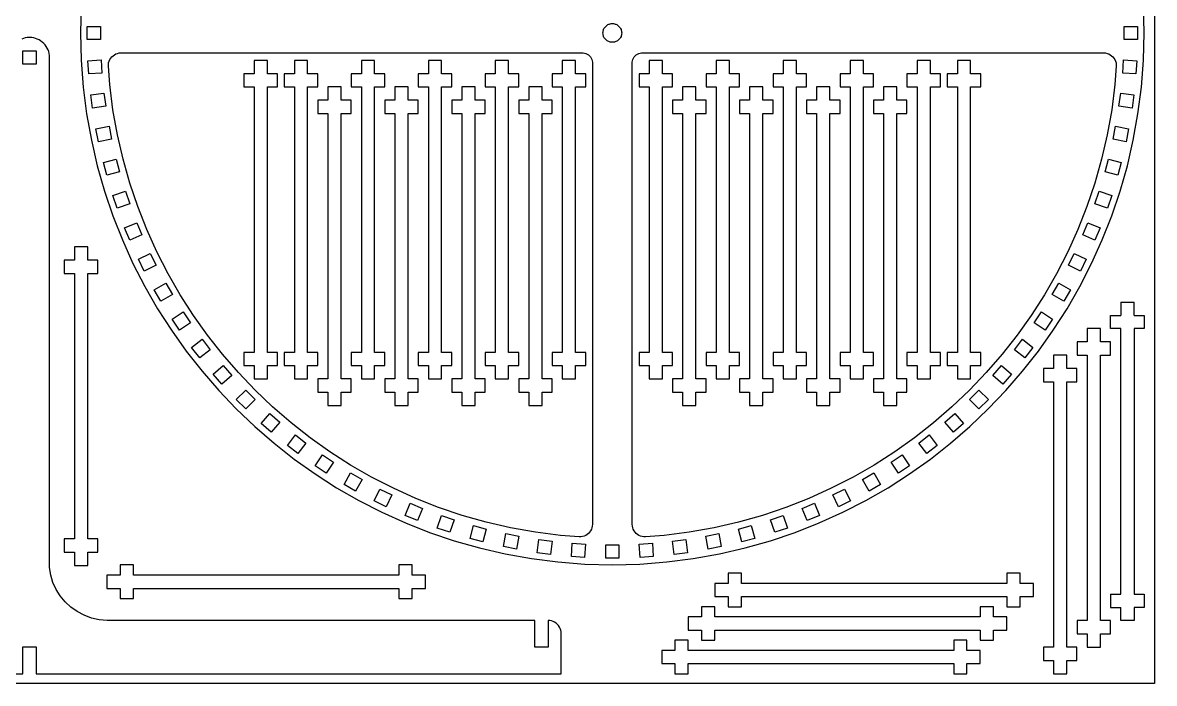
# Model space of a CAD drawing. Extents: x -254 to 254, y -148 to 148.
# Drawn here: x -1.5 to 254.3, y -148.1 to 1.3 of the extents above; entities that cross this region are included whole.
import ezdxf

# ---------------------------------------------------------------- set-up
doc = ezdxf.new("R2010")
doc.units = 0
doc.header["$MEASUREMENT"] = 0
doc.layers.get('0').update_dxf_attribs({"linetype": 'CONTINUOUS'})

msp = doc.modelspace()

# ---------------------------------------------------------------- linework, layer by layer
for p, q in [((254.31, 148.06), (254.31, -148.06)), ((11.75, 5.15), (11.6, -1.04)), ((251.99, -1.04), (251.84, 5.15)), ((13.1, -2.54), (13.1, 0.46)), ((13.1, 0.46), (16.1, 0.46)), ((16.1, 0.46), (16.1, -2.54)), ((129.91, -0.04), (130.02, 0.13)), ((130.02, 0.13), (130.15, 0.3)), ((130.15, 0.3), (130.3, 0.46)), ((130.3, 0.46), (130.46, 0.61)), ((130.46, 0.61), (130.63, 0.74)), ((130.63, 0.74), (130.8, 0.85)), ((130.8, 0.85), (130.98, 0.93)), ((130.98, 0.93), (131.15, 0.99)), ((131.15, 0.99), (131.33, 1.04)), ((131.33, 1.04), (131.53, 1.07)), ((131.53, 1.07), (131.8, 1.08)), ((131.8, 1.08), (132.06, 1.07)), ((132.06, 1.07), (132.26, 1.04)), ((132.26, 1.04), (132.44, 0.99)), ((132.44, 0.99), (132.62, 0.93)), ((132.62, 0.93), (132.79, 0.85)), ((132.79, 0.85), (132.96, 0.74)), ((132.96, 0.74), (133.13, 0.61)), ((133.13, 0.61), (133.3, 0.46)), ((133.3, 0.46), (133.44, 0.3)), ((133.44, 0.3), (133.57, 0.13)), ((133.57, 0.13), (133.68, -0.04)), ((247.49, -2.54), (247.49, 0.46)), ((247.49, 0.46), (250.49, 0.46)), ((250.49, 0.46), (250.49, -2.54)), ((-1.3, -2.27), (-1.7, -2.41)), ((-0.89, -2.16), (-1.3, -2.27)), ((-0.44, -2.09), (-0.89, -2.16)), ((0.06, -2.07), (-0.44, -2.09)), ((0.57, -2.09), (0.06, -2.07)), ((1.01, -2.16), (0.57, -2.09)), ((1.43, -2.27), (1.01, -2.16)), ((1.82, -2.41), (1.43, -2.27)), ((2.21, -2.6), (1.82, -2.41)), ((11.6, -1.04), (11.75, -7.22)), ((16.1, -2.54), (13.1, -2.54)), ((129.68, -1.04), (129.69, -0.78)), ((129.69, -1.3), (129.68, -1.04)), ((129.69, -0.78), (129.72, -0.57)), ((129.72, -1.5), (129.69, -1.3)), ((129.72, -0.57), (129.77, -0.39)), ((129.77, -1.68), (129.72, -1.5)), ((129.77, -0.39), (129.83, -0.22)), ((129.83, -1.86), (129.77, -1.68)), ((129.83, -0.22), (129.91, -0.04)), ((129.91, -2.03), (129.83, -1.86)), ((130.02, -2.2), (129.91, -2.03)), ((130.15, -2.37), (130.02, -2.2)), ((130.3, -2.54), (130.15, -2.37)), ((130.46, -2.68), (130.3, -2.54)), ((133.29, -2.54), (133.13, -2.68)), ((133.44, -2.37), (133.29, -2.54)), ((133.57, -2.2), (133.44, -2.37)), ((133.68, -2.03), (133.57, -2.2)), ((133.68, -0.04), (133.76, -0.22)), ((133.76, -1.86), (133.68, -2.03)), ((133.76, -0.22), (133.82, -0.39)), ((133.82, -1.68), (133.76, -1.86)), ((133.82, -0.39), (133.87, -0.57)), ((133.87, -1.5), (133.82, -1.68)), ((133.87, -0.57), (133.9, -0.78)), ((133.9, -1.3), (133.87, -1.5)), ((133.9, -0.78), (133.91, -1.04)), ((133.91, -1.04), (133.9, -1.3)), ((250.49, -2.54), (247.49, -2.54)), ((251.84, -7.22), (251.99, -1.04)), ((-1.44, -5.1), (1.56, -5.1)), ((-1.44, -8.1), (-1.44, -5.1)), ((1.56, -5.1), (1.56, -8.1)), ((2.58, -2.82), (2.21, -2.6)), ((2.94, -3.09), (2.58, -2.82)), ((3.27, -3.39), (2.94, -3.09)), ((3.57, -3.73), (3.27, -3.39)), ((3.84, -4.08), (3.57, -3.73)), ((4.07, -4.45), (3.84, -4.08)), ((4.25, -4.84), (4.07, -4.45)), ((4.4, -5.24), (4.25, -4.84)), ((130.63, -2.81), (130.46, -2.68)), ((130.8, -2.92), (130.63, -2.81)), ((130.98, -3), (130.8, -2.92)), ((131.15, -3.06), (130.98, -3)), ((131.33, -3.11), (131.15, -3.06)), ((131.53, -3.14), (131.33, -3.11)), ((131.8, -3.15), (131.53, -3.14)), ((132.06, -3.14), (131.8, -3.15)), ((132.26, -3.11), (132.06, -3.14)), ((132.44, -3.06), (132.26, -3.11)), ((132.62, -3), (132.44, -3.06)), ((132.79, -2.92), (132.62, -3)), ((132.96, -2.81), (132.79, -2.92)), ((133.13, -2.68), (132.96, -2.81)), ((4.5, -5.65), (4.4, -5.24)), ((4.57, -6.1), (4.5, -5.65)), ((4.6, -6.6), (4.57, -6.1)), ((4.6, -121.87), (4.6, -6.6)), ((11.75, -7.22), (12.22, -13.32)), ((13.25, -7.3), (16.25, -7.11)), ((13.45, -10.3), (13.25, -7.3)), ((16.25, -7.11), (16.44, -10.1)), ((17.94, -7.77), (18.05, -7.4)), ((18.05, -7.4), (18.2, -7.05)), ((18.2, -7.05), (18.41, -6.72)), ((18.41, -6.72), (18.65, -6.43)), ((18.65, -6.43), (18.94, -6.17)), ((18.94, -6.17), (19.25, -5.95)), ((19.25, -5.95), (19.59, -5.77)), ((19.59, -5.77), (19.96, -5.64)), ((19.96, -5.64), (20.33, -5.56)), ((20.33, -5.56), (20.71, -5.54)), ((20.71, -5.54), (124.88, -5.54)), ((53.83, -7.24), (50.83, -7.24)), ((50.83, -7.24), (50.83, -10.24)), ((53.83, -10.24), (53.83, -7.24)), ((62.93, -7.24), (59.93, -7.24)), ((59.93, -7.24), (59.93, -10.24)), ((62.93, -10.24), (62.93, -7.24)), ((78.07, -7.24), (75.07, -7.24)), ((75.07, -7.24), (75.07, -10.24)), ((78.07, -10.24), (78.07, -7.24)), ((93.21, -7.24), (90.21, -7.24)), ((90.21, -7.24), (90.21, -10.24)), ((93.21, -10.24), (93.21, -7.24)), ((108.35, -7.24), (105.35, -7.24)), ((105.35, -7.24), (105.35, -10.24)), ((108.35, -10.24), (108.35, -7.24)), ((123.49, -7.24), (120.49, -7.24)), ((120.49, -7.24), (120.49, -10.24)), ((123.49, -10.24), (123.49, -7.24)), ((124.88, -5.54), (125.2, -5.55)), ((125.2, -5.55), (125.51, -5.6)), ((125.51, -5.6), (125.82, -5.69)), ((125.82, -5.69), (126.11, -5.83)), ((126.11, -5.83), (126.38, -6)), ((126.38, -6), (126.62, -6.21)), ((126.62, -6.21), (126.83, -6.46)), ((126.83, -6.46), (127, -6.72)), ((127, -6.72), (127.14, -7.01)), ((127.14, -7.01), (127.23, -7.32)), ((127.23, -7.32), (127.28, -7.63)), ((127.28, -7.63), (127.29, -7.95)), ((136.3, -7.95), (136.31, -7.63)), ((136.31, -7.63), (136.36, -7.32)), ((136.36, -7.32), (136.45, -7.01)), ((136.45, -7.01), (136.59, -6.72)), ((136.59, -6.72), (136.76, -6.46)), ((136.76, -6.46), (136.97, -6.21)), ((136.97, -6.21), (137.21, -6)), ((137.21, -6), (137.48, -5.83)), ((137.48, -5.83), (137.77, -5.69)), ((137.77, -5.69), (138.08, -5.6)), ((138.08, -5.6), (138.39, -5.55)), ((138.39, -5.55), (138.71, -5.54)), ((138.71, -5.54), (242.87, -5.54)), ((143.12, -7.24), (140.12, -7.24)), ((140.12, -7.24), (140.12, -10.24)), ((143.12, -10.24), (143.12, -7.24)), ((158.26, -7.24), (155.26, -7.24)), ((155.26, -7.24), (155.26, -10.24)), ((158.26, -10.24), (158.26, -7.24)), ((173.4, -7.24), (170.4, -7.24)), ((170.4, -7.24), (170.4, -10.24)), ((173.4, -10.24), (173.4, -7.24)), ((188.54, -7.24), (185.54, -7.24)), ((185.54, -7.24), (185.54, -10.24)), ((188.54, -10.24), (188.54, -7.24)), ((203.68, -7.24), (200.68, -7.24)), ((200.68, -7.24), (200.68, -10.24)), ((203.68, -10.24), (203.68, -7.24)), ((212.79, -7.24), (209.79, -7.24)), ((209.79, -7.24), (209.79, -10.24)), ((212.79, -10.24), (212.79, -7.24)), ((242.87, -5.54), (243.26, -5.56)), ((243.26, -5.56), (243.63, -5.64)), ((243.63, -5.64), (244, -5.77)), ((244, -5.77), (244.34, -5.95)), ((244.34, -5.95), (244.65, -6.17)), ((244.65, -6.17), (244.94, -6.43)), ((244.94, -6.43), (245.18, -6.72)), ((245.18, -6.72), (245.39, -7.05)), ((245.39, -7.05), (245.54, -7.4)), ((245.54, -7.4), (245.65, -7.77)), ((247.15, -10.1), (247.34, -7.11)), ((247.34, -7.11), (250.34, -7.3)), ((250.34, -7.3), (250.14, -10.3)), ((251.37, -13.32), (251.84, -7.22)), ((1.56, -8.1), (-1.44, -8.1)), ((16.44, -10.1), (13.45, -10.3)), ((17.88, -8.15), (17.94, -7.77)), ((17.88, -8.54), (17.88, -8.15)), ((18.2, -12.72), (17.88, -8.54)), ((127.29, -7.95), (127.29, -112.11)), ((136.3, -112.11), (136.3, -7.95)), ((245.71, -8.54), (245.4, -12.72)), ((245.65, -7.77), (245.71, -8.15)), ((245.71, -8.15), (245.71, -8.54)), ((250.14, -10.3), (247.15, -10.1)), ((18.92, -18.43), (18.2, -12.72)), ((50.83, -10.24), (48.54, -10.24)), ((48.54, -10.24), (48.54, -13.24)), ((56.11, -10.24), (53.83, -10.24)), ((56.11, -13.24), (56.11, -10.24)), ((59.93, -10.24), (57.65, -10.24)), ((57.65, -10.24), (57.65, -13.24)), ((65.22, -10.24), (62.93, -10.24)), ((65.22, -13.24), (65.22, -10.24)), ((72.79, -10.24), (72.79, -13.24)), ((75.07, -10.24), (72.79, -10.24)), ((80.36, -10.24), (78.07, -10.24)), ((80.36, -13.24), (80.36, -10.24)), ((90.21, -10.24), (87.93, -10.24)), ((87.93, -10.24), (87.93, -13.24)), ((95.5, -10.24), (93.21, -10.24)), ((95.5, -13.24), (95.5, -10.24)), ((105.35, -10.24), (103.07, -10.24)), ((103.07, -10.24), (103.07, -13.24)), ((110.64, -10.24), (108.35, -10.24)), ((110.64, -13.24), (110.64, -10.24)), ((120.49, -10.24), (118.21, -10.24)), ((118.21, -10.24), (118.21, -13.24)), ((125.78, -10.24), (123.49, -10.24)), ((125.78, -13.24), (125.78, -10.24)), ((140.12, -10.24), (137.84, -10.24)), ((137.84, -10.24), (137.84, -13.24)), ((145.41, -10.24), (143.12, -10.24)), ((145.41, -13.24), (145.41, -10.24)), ((155.26, -10.24), (152.98, -10.24)), ((152.98, -10.24), (152.98, -13.24)), ((160.55, -10.24), (158.26, -10.24)), ((160.55, -13.24), (160.55, -10.24)), ((170.4, -10.24), (168.12, -10.24)), ((168.12, -10.24), (168.12, -13.24)), ((175.69, -10.24), (173.4, -10.24)), ((175.69, -13.24), (175.69, -10.24)), ((185.54, -10.24), (183.26, -10.24)), ((183.26, -10.24), (183.26, -13.24)), ((190.83, -10.24), (188.54, -10.24)), ((190.83, -13.24), (190.83, -10.24)), ((198.4, -10.24), (198.4, -13.24)), ((200.68, -10.24), (198.4, -10.24)), ((205.97, -10.24), (203.68, -10.24)), ((205.97, -13.24), (205.97, -10.24)), ((209.79, -10.24), (207.5, -10.24)), ((207.5, -10.24), (207.5, -13.24)), ((215.07, -10.24), (212.79, -10.24)), ((215.07, -13.24), (215.07, -10.24)), ((245.4, -12.72), (244.67, -18.43)), ((12.22, -13.32), (12.98, -19.34)), ((13.92, -15.04), (16.89, -14.65)), ((14.31, -18.02), (13.92, -15.04)), ((16.89, -14.65), (17.28, -17.62)), ((48.54, -13.24), (50.83, -13.24)), ((50.83, -13.24), (50.83, -73.24)), ((53.83, -13.24), (56.11, -13.24)), ((53.83, -73.24), (53.83, -13.24)), ((57.65, -13.24), (59.93, -13.24)), ((59.93, -13.24), (59.93, -73.24)), ((62.93, -13.24), (65.22, -13.24)), ((62.93, -73.24), (62.93, -13.24)), ((70.5, -13.24), (67.5, -13.24)), ((67.5, -13.24), (67.5, -16.24)), ((70.5, -16.24), (70.5, -13.24)), ((72.79, -13.24), (75.07, -13.24)), ((75.07, -13.24), (75.07, -73.24)), ((78.07, -13.24), (80.36, -13.24)), ((78.07, -73.24), (78.07, -13.24)), ((85.64, -13.24), (82.64, -13.24)), ((82.64, -13.24), (82.64, -16.24)), ((85.64, -16.24), (85.64, -13.24)), ((87.93, -13.24), (90.21, -13.24)), ((90.21, -13.24), (90.21, -73.24)), ((93.21, -13.24), (95.5, -13.24)), ((93.21, -73.24), (93.21, -13.24)), ((100.78, -13.24), (97.78, -13.24)), ((97.78, -13.24), (97.78, -16.24)), ((100.78, -16.24), (100.78, -13.24)), ((103.07, -13.24), (105.35, -13.24)), ((105.35, -13.24), (105.35, -73.24)), ((108.35, -13.24), (110.64, -13.24)), ((108.35, -73.24), (108.35, -13.24)), ((115.92, -13.24), (112.92, -13.24)), ((112.92, -13.24), (112.92, -16.24)), ((115.92, -16.24), (115.92, -13.24)), ((118.21, -13.24), (120.49, -13.24)), ((120.49, -13.24), (120.49, -73.24)), ((123.49, -13.24), (125.78, -13.24)), ((123.49, -73.24), (123.49, -13.24)), ((137.84, -13.24), (140.12, -13.24)), ((140.12, -13.24), (140.12, -73.24)), ((143.12, -73.24), (143.12, -13.24)), ((143.12, -13.24), (145.41, -13.24)), ((150.69, -13.24), (147.69, -13.24)), ((147.69, -13.24), (147.69, -16.24)), ((150.69, -16.24), (150.69, -13.24)), ((152.98, -13.24), (155.26, -13.24)), ((155.26, -13.24), (155.26, -73.24)), ((158.26, -13.24), (160.55, -13.24)), ((158.26, -73.24), (158.26, -13.24)), ((165.83, -13.24), (162.83, -13.24)), ((162.83, -13.24), (162.83, -16.24)), ((165.83, -16.24), (165.83, -13.24)), ((168.12, -13.24), (170.4, -13.24)), ((170.4, -13.24), (170.4, -73.24)), ((173.4, -13.24), (175.69, -13.24)), ((173.4, -73.24), (173.4, -13.24)), ((180.97, -13.24), (177.97, -13.24)), ((177.97, -13.24), (177.97, -16.24)), ((180.97, -16.24), (180.97, -13.24)), ((183.26, -13.24), (185.54, -13.24)), ((185.54, -13.24), (185.54, -73.24)), ((188.54, -13.24), (190.83, -13.24)), ((188.54, -73.24), (188.54, -13.24)), ((196.11, -13.24), (193.11, -13.24)), ((193.11, -13.24), (193.11, -16.24)), ((196.11, -16.24), (196.11, -13.24)), ((198.4, -13.24), (200.68, -13.24)), ((200.68, -13.24), (200.68, -73.24)), ((203.68, -13.24), (205.97, -13.24)), ((203.68, -73.24), (203.68, -13.24)), ((207.5, -13.24), (209.79, -13.24)), ((209.79, -13.24), (209.79, -73.24)), ((212.79, -13.24), (215.07, -13.24)), ((212.79, -73.24), (212.79, -13.24)), ((246.31, -17.62), (246.7, -14.65)), ((246.7, -14.65), (249.67, -15.04)), ((249.67, -15.04), (249.28, -18.02)), ((250.61, -19.34), (251.37, -13.32)), ((17.28, -17.62), (14.31, -18.02)), ((67.5, -16.24), (65.22, -16.24)), ((65.22, -16.24), (65.22, -19.24)), ((72.79, -16.24), (70.5, -16.24)), ((72.79, -19.24), (72.79, -16.24)), ((82.64, -16.24), (80.36, -16.24)), ((80.36, -16.24), (80.36, -19.24)), ((87.93, -16.24), (85.64, -16.24)), ((87.93, -19.24), (87.93, -16.24)), ((97.78, -16.24), (95.5, -16.24)), ((95.5, -16.24), (95.5, -19.24)), ((103.07, -16.24), (100.78, -16.24)), ((103.07, -19.24), (103.07, -16.24)), ((112.92, -16.24), (110.64, -16.24)), ((110.64, -16.24), (110.64, -19.24)), ((118.21, -16.24), (115.92, -16.24)), ((118.21, -19.24), (118.21, -16.24)), ((147.69, -16.24), (145.41, -16.24)), ((145.41, -16.24), (145.41, -19.24)), ((152.98, -16.24), (150.69, -16.24)), ((152.98, -19.24), (152.98, -16.24)), ((162.83, -16.24), (160.55, -16.24)), ((160.55, -16.24), (160.55, -19.24)), ((168.12, -16.24), (165.83, -16.24)), ((168.12, -19.24), (168.12, -16.24)), ((175.69, -16.24), (175.69, -19.24)), ((177.97, -16.24), (175.69, -16.24)), ((183.26, -16.24), (180.97, -16.24)), ((183.26, -19.24), (183.26, -16.24)), ((193.11, -16.24), (190.83, -16.24)), ((190.83, -16.24), (190.83, -19.24)), ((198.4, -16.24), (196.11, -16.24)), ((198.4, -19.24), (198.4, -16.24)), ((249.28, -18.02), (246.31, -17.62)), ((12.98, -19.34), (14.04, -25.26)), ((19.93, -24.05), (18.92, -18.43)), ((65.22, -19.24), (67.5, -19.24)), ((67.5, -19.24), (67.5, -79.24)), ((70.5, -19.24), (72.79, -19.24)), ((70.5, -79.24), (70.5, -19.24)), ((80.36, -19.24), (82.64, -19.24)), ((82.64, -19.24), (82.64, -79.24)), ((85.64, -19.24), (87.93, -19.24)), ((85.64, -79.24), (85.64, -19.24)), ((95.5, -19.24), (97.78, -19.24)), ((97.78, -19.24), (97.78, -79.24)), ((100.78, -19.24), (103.07, -19.24)), ((100.78, -79.24), (100.78, -19.24)), ((110.64, -19.24), (112.92, -19.24)), ((112.92, -19.24), (112.92, -79.24)), ((115.92, -19.24), (118.21, -19.24)), ((115.92, -79.24), (115.92, -19.24)), ((145.41, -19.24), (147.69, -19.24)), ((147.69, -19.24), (147.69, -79.24)), ((150.69, -19.24), (152.98, -19.24)), ((150.69, -79.24), (150.69, -19.24)), ((160.55, -19.24), (162.83, -19.24)), ((162.83, -19.24), (162.83, -79.24)), ((165.83, -19.24), (168.12, -19.24)), ((165.83, -79.24), (165.83, -19.24)), ((175.69, -19.24), (177.97, -19.24)), ((177.97, -19.24), (177.97, -79.24)), ((180.97, -19.24), (183.26, -19.24)), ((180.97, -79.24), (180.97, -19.24)), ((190.83, -19.24), (193.11, -19.24)), ((193.11, -19.24), (193.11, -79.24)), ((196.11, -19.24), (198.4, -19.24)), ((196.11, -79.24), (196.11, -19.24)), ((244.67, -18.43), (243.66, -24.05)), ((249.55, -25.26), (250.61, -19.34)), ((15.09, -22.72), (18.03, -22.14)), ((15.67, -25.66), (15.09, -22.72)), ((18.03, -22.14), (18.61, -25.08)), ((244.98, -25.08), (245.56, -22.14)), ((245.56, -22.14), (248.5, -22.72)), ((248.5, -22.72), (247.92, -25.66)), ((14.04, -25.26), (15.38, -31.07)), ((18.61, -25.08), (15.67, -25.66)), ((21.2, -29.57), (19.93, -24.05)), ((243.66, -24.05), (242.39, -29.57)), ((247.92, -25.66), (244.98, -25.08)), ((248.21, -31.07), (249.55, -25.26)), ((16.75, -30.31), (19.65, -29.53)), ((17.53, -33.21), (16.75, -30.31)), ((19.65, -29.53), (20.43, -32.43)), ((22.74, -34.99), (21.2, -29.57)), ((242.39, -29.57), (240.85, -34.99)), ((243.16, -32.43), (243.94, -29.53)), ((243.94, -29.53), (246.84, -30.31)), ((246.84, -30.31), (246.06, -33.21)), ((15.38, -31.07), (17, -36.77)), ((20.43, -32.43), (17.53, -33.21)), ((246.06, -33.21), (243.16, -32.43)), ((246.59, -36.77), (248.21, -31.07)), ((24.53, -40.29), (22.74, -34.99)), ((240.85, -34.99), (239.06, -40.29)), ((17, -36.77), (18.89, -42.36)), ((18.92, -37.77), (21.76, -36.8)), ((19.88, -40.61), (18.92, -37.77)), ((21.76, -36.8), (22.72, -39.65)), ((240.87, -39.65), (241.83, -36.8)), ((241.83, -36.8), (244.68, -37.77)), ((244.68, -37.77), (243.71, -40.61)), ((244.7, -42.36), (246.59, -36.77)), ((22.72, -39.65), (19.88, -40.61)), ((26.58, -45.48), (24.53, -40.29)), ((239.06, -40.29), (237.01, -45.48)), ((243.71, -40.61), (240.87, -39.65)), ((18.89, -42.36), (21.05, -47.82)), ((242.54, -47.82), (244.7, -42.36)), ((21.56, -45.07), (24.33, -43.93)), ((22.71, -47.84), (21.56, -45.07)), ((24.33, -43.93), (25.48, -46.7)), ((28.86, -50.53), (26.58, -45.48)), ((237.01, -45.48), (234.73, -50.53)), ((238.11, -46.7), (239.26, -43.93)), ((239.26, -43.93), (242.03, -45.07)), ((242.03, -45.07), (240.88, -47.84)), ((21.05, -47.82), (23.45, -53.14)), ((25.48, -46.7), (22.71, -47.84)), ((240.88, -47.84), (238.11, -46.7)), ((240.14, -53.14), (242.54, -47.82)), ((13.21, -49.39), (10.21, -49.39)), ((10.21, -49.39), (10.21, -52.39)), ((13.21, -52.39), (13.21, -49.39)), ((24.68, -52.19), (27.37, -50.86)), ((27.37, -50.86), (28.69, -53.55)), ((31.39, -55.46), (28.86, -50.53)), ((234.73, -50.53), (232.2, -55.46)), ((234.9, -53.55), (236.22, -50.86)), ((236.22, -50.86), (238.92, -52.19)), ((10.21, -52.39), (7.93, -52.39)), ((7.93, -52.39), (7.93, -55.39)), ((15.5, -52.39), (13.21, -52.39)), ((15.5, -55.39), (15.5, -52.39)), ((23.45, -53.14), (26.11, -58.32)), ((26, -54.88), (24.68, -52.19)), ((28.69, -53.55), (26, -54.88)), ((237.59, -54.88), (234.9, -53.55)), ((237.48, -58.32), (240.14, -53.14)), ((238.92, -52.19), (237.59, -54.88)), ((7.93, -55.39), (10.21, -55.39)), ((10.21, -55.39), (10.21, -115.39)), ((13.21, -115.39), (13.21, -55.39)), ((13.21, -55.39), (15.5, -55.39)), ((34.14, -60.24), (31.39, -55.46)), ((232.2, -55.46), (229.45, -60.24)), ((26.11, -58.32), (29, -63.36)), ((28.25, -59.09), (30.85, -57.59)), ((30.85, -57.59), (32.35, -60.18)), ((231.24, -60.18), (232.74, -57.59)), ((232.74, -57.59), (235.34, -59.09)), ((234.59, -63.36), (237.48, -58.32)), ((29.75, -61.68), (28.25, -59.09)), ((32.35, -60.18), (29.75, -61.68)), ((37.11, -64.87), (34.14, -60.24)), ((229.45, -60.24), (226.48, -64.87)), ((233.84, -61.68), (231.24, -60.18)), ((235.34, -59.09), (233.84, -61.68)), ((29, -63.36), (32.13, -68.23)), ((231.46, -68.23), (234.59, -63.36)), ((246.71, -61.88), (249.71, -61.88)), ((246.71, -61.88), (246.71, -64.88)), ((249.71, -64.88), (249.71, -61.88)), ((32.27, -65.73), (34.76, -64.07)), ((33.94, -68.23), (32.27, -65.73)), ((34.76, -64.07), (36.43, -66.56)), ((40.29, -69.35), (37.11, -64.87)), ((226.48, -64.87), (223.3, -69.35)), ((227.16, -66.56), (228.83, -64.07)), ((228.83, -64.07), (231.32, -65.73)), ((231.32, -65.73), (229.66, -68.23)), ((244.42, -64.88), (246.71, -64.88)), ((244.42, -67.88), (244.42, -64.88)), ((249.71, -64.88), (251.99, -64.88)), ((251.99, -64.88), (251.99, -67.88)), ((32.13, -68.23), (35.48, -72.95)), ((36.43, -66.56), (33.94, -68.23)), ((229.66, -68.23), (227.16, -66.56)), ((228.11, -72.95), (231.46, -68.23)), ((242.14, -67.88), (239.14, -67.88)), ((239.14, -67.88), (239.14, -70.88)), ((242.14, -70.88), (242.14, -67.88)), ((246.71, -67.88), (244.42, -67.88)), ((246.71, -127.88), (246.71, -67.88)), ((249.71, -67.88), (249.71, -127.88)), ((251.99, -67.88), (249.71, -67.88)), ((36.71, -72.1), (39.09, -70.28)), ((39.09, -70.28), (40.92, -72.66)), ((43.68, -73.66), (40.29, -69.35)), ((223.3, -69.35), (219.91, -73.66)), ((222.67, -72.66), (224.5, -70.28)), ((224.5, -70.28), (226.88, -72.1)), ((239.14, -70.88), (236.85, -70.88)), ((236.85, -70.88), (236.85, -73.88)), ((244.42, -70.88), (242.14, -70.88)), ((244.42, -73.88), (244.42, -70.88)), ((35.48, -72.95), (39.05, -77.49)), ((38.54, -74.48), (36.71, -72.1)), ((40.92, -72.66), (38.54, -74.48)), ((47.27, -77.81), (43.68, -73.66)), ((50.83, -73.24), (48.54, -73.24)), ((48.54, -73.24), (48.54, -76.24)), ((56.11, -73.24), (53.83, -73.24)), ((56.11, -76.24), (56.11, -73.24)), ((59.93, -73.24), (57.65, -73.24)), ((57.65, -73.24), (57.65, -76.24)), ((65.22, -73.24), (62.93, -73.24)), ((65.22, -76.24), (65.22, -73.24)), ((75.07, -73.24), (72.79, -73.24)), ((72.79, -73.24), (72.79, -76.24)), ((80.36, -73.24), (78.07, -73.24)), ((80.36, -76.24), (80.36, -73.24)), ((90.21, -73.24), (87.93, -73.24)), ((87.93, -73.24), (87.93, -76.24)), ((95.5, -73.24), (93.21, -73.24)), ((95.5, -76.24), (95.5, -73.24)), ((105.35, -73.24), (103.07, -73.24)), ((103.07, -73.24), (103.07, -76.24)), ((110.64, -73.24), (108.35, -73.24)), ((110.64, -76.24), (110.64, -73.24)), ((120.49, -73.24), (118.21, -73.24)), ((118.21, -73.24), (118.21, -76.24)), ((125.78, -73.24), (123.49, -73.24)), ((125.78, -76.24), (125.78, -73.24)), ((140.12, -73.24), (137.84, -73.24)), ((137.84, -73.24), (137.84, -76.24)), ((145.41, -73.24), (143.12, -73.24)), ((145.41, -76.24), (145.41, -73.24)), ((155.26, -73.24), (152.98, -73.24)), ((152.98, -73.24), (152.98, -76.24)), ((160.55, -73.24), (158.26, -73.24)), ((160.55, -76.24), (160.55, -73.24)), ((170.4, -73.24), (168.12, -73.24)), ((168.12, -73.24), (168.12, -76.24)), ((175.69, -73.24), (173.4, -73.24)), ((175.69, -76.24), (175.69, -73.24)), ((185.54, -73.24), (183.26, -73.24)), ((183.26, -73.24), (183.26, -76.24)), ((190.83, -73.24), (188.54, -73.24)), ((190.83, -76.24), (190.83, -73.24)), ((200.68, -73.24), (198.4, -73.24)), ((198.4, -73.24), (198.4, -76.24)), ((205.97, -73.24), (203.68, -73.24)), ((205.97, -76.24), (205.97, -73.24)), ((209.79, -73.24), (207.5, -73.24)), ((207.5, -73.24), (207.5, -76.24)), ((215.07, -73.24), (212.79, -73.24)), ((215.07, -76.24), (215.07, -73.24)), ((219.91, -73.66), (216.32, -77.81)), ((225.05, -74.48), (222.67, -72.66)), ((224.54, -77.49), (228.11, -72.95)), ((226.88, -72.1), (225.05, -74.48)), ((234.53, -73.88), (231.53, -73.88)), ((231.53, -73.88), (231.53, -76.88)), ((234.53, -76.88), (234.53, -73.88)), ((236.85, -73.88), (239.14, -73.88)), ((239.14, -73.88), (239.14, -133.88)), ((242.14, -133.88), (242.14, -73.88)), ((242.14, -73.88), (244.42, -73.88)), ((41.57, -78.17), (43.82, -76.19)), ((43.82, -76.19), (45.8, -78.45)), ((48.54, -76.24), (50.83, -76.24)), ((50.83, -76.24), (50.83, -79.24)), ((53.83, -76.24), (56.11, -76.24)), ((53.83, -79.24), (53.83, -76.24)), ((57.65, -76.24), (59.93, -76.24)), ((59.93, -76.24), (59.93, -79.24)), ((62.93, -76.24), (65.22, -76.24)), ((62.93, -79.24), (62.93, -76.24)), ((72.79, -76.24), (75.07, -76.24)), ((75.07, -76.24), (75.07, -79.24)), ((78.07, -76.24), (80.36, -76.24)), ((78.07, -79.24), (78.07, -76.24)), ((87.93, -76.24), (90.21, -76.24)), ((90.21, -76.24), (90.21, -79.24)), ((93.21, -76.24), (95.5, -76.24)), ((93.21, -79.24), (93.21, -76.24)), ((103.07, -76.24), (105.35, -76.24)), ((105.35, -76.24), (105.35, -79.24)), ((108.35, -76.24), (110.64, -76.24)), ((108.35, -79.24), (108.35, -76.24)), ((118.21, -76.24), (120.49, -76.24)), ((120.49, -76.24), (120.49, -79.24)), ((123.49, -79.24), (123.49, -76.24)), ((123.49, -76.24), (125.78, -76.24)), ((137.84, -76.24), (140.12, -76.24)), ((140.12, -76.24), (140.12, -79.24)), ((143.12, -76.24), (145.41, -76.24)), ((143.12, -79.24), (143.12, -76.24)), ((152.98, -76.24), (155.26, -76.24)), ((155.26, -76.24), (155.26, -79.24)), ((158.26, -76.24), (160.55, -76.24)), ((158.26, -79.24), (158.26, -76.24)), ((168.12, -76.24), (170.4, -76.24)), ((170.4, -76.24), (170.4, -79.24)), ((173.4, -76.24), (175.69, -76.24)), ((173.4, -79.24), (173.4, -76.24)), ((183.26, -76.24), (185.54, -76.24)), ((185.54, -76.24), (185.54, -79.24)), ((188.54, -76.24), (190.83, -76.24)), ((188.54, -79.24), (188.54, -76.24)), ((198.4, -76.24), (200.68, -76.24)), ((200.68, -76.24), (200.68, -79.24)), ((203.68, -76.24), (205.97, -76.24)), ((203.68, -79.24), (203.68, -76.24)), ((207.5, -76.24), (209.79, -76.24)), ((209.79, -76.24), (209.79, -79.24)), ((212.79, -76.24), (215.07, -76.24)), ((212.79, -79.24), (212.79, -76.24)), ((217.79, -78.45), (219.77, -76.19)), ((219.77, -76.19), (222.03, -78.17)), ((39.05, -77.49), (42.83, -81.85)), ((43.54, -80.43), (41.57, -78.17)), ((45.8, -78.45), (43.54, -80.43)), ((51.06, -81.78), (47.27, -77.81)), ((50.83, -79.24), (53.83, -79.24)), ((59.93, -79.24), (62.93, -79.24)), ((67.5, -79.24), (65.22, -79.24)), ((65.22, -79.24), (65.22, -82.24)), ((72.79, -79.24), (70.5, -79.24)), ((72.79, -82.24), (72.79, -79.24)), ((75.07, -79.24), (78.07, -79.24)), ((82.64, -79.24), (80.36, -79.24)), ((80.36, -79.24), (80.36, -82.24)), ((87.93, -79.24), (85.64, -79.24)), ((87.93, -82.24), (87.93, -79.24)), ((90.21, -79.24), (93.21, -79.24)), ((97.78, -79.24), (95.5, -79.24)), ((95.5, -79.24), (95.5, -82.24)), ((103.07, -79.24), (100.78, -79.24)), ((103.07, -82.24), (103.07, -79.24)), ((105.35, -79.24), (108.35, -79.24)), ((112.92, -79.24), (110.64, -79.24)), ((110.64, -79.24), (110.64, -82.24)), ((118.21, -79.24), (115.92, -79.24)), ((118.21, -82.24), (118.21, -79.24)), ((120.49, -79.24), (123.49, -79.24)), ((140.12, -79.24), (143.12, -79.24)), ((147.69, -79.24), (145.41, -79.24)), ((145.41, -79.24), (145.41, -82.24)), ((152.98, -79.24), (150.69, -79.24)), ((152.98, -82.24), (152.98, -79.24)), ((155.26, -79.24), (158.26, -79.24)), ((162.83, -79.24), (160.55, -79.24)), ((160.55, -79.24), (160.55, -82.24)), ((168.12, -79.24), (165.83, -79.24)), ((168.12, -82.24), (168.12, -79.24)), ((170.4, -79.24), (173.4, -79.24)), ((177.97, -79.24), (175.69, -79.24)), ((175.69, -79.24), (175.69, -82.24)), ((183.26, -79.24), (180.97, -79.24)), ((183.26, -82.24), (183.26, -79.24)), ((185.54, -79.24), (188.54, -79.24)), ((193.11, -79.24), (190.83, -79.24)), ((190.83, -79.24), (190.83, -82.24)), ((198.4, -79.24), (196.11, -79.24)), ((198.4, -82.24), (198.4, -79.24)), ((200.68, -79.24), (203.68, -79.24)), ((209.79, -79.24), (212.79, -79.24)), ((216.32, -77.81), (212.54, -81.78)), ((220.05, -80.43), (217.79, -78.45)), ((222.03, -78.17), (220.05, -80.43)), ((220.76, -81.85), (224.54, -77.49)), ((231.53, -76.88), (229.25, -76.88)), ((229.25, -76.88), (229.25, -79.88)), ((236.82, -76.88), (234.53, -76.88)), ((236.82, -79.88), (236.82, -76.88)), ((42.83, -81.85), (46.81, -86.02)), ((46.8, -83.91), (48.92, -81.79)), ((48.92, -81.79), (51.05, -83.91)), ((55.02, -85.56), (51.06, -81.78)), ((212.54, -81.78), (208.57, -85.56)), ((212.55, -83.91), (214.67, -81.79)), ((214.67, -81.79), (216.79, -83.91)), ((216.78, -86.02), (220.76, -81.85)), ((229.25, -79.88), (231.53, -79.88)), ((231.53, -79.88), (231.53, -139.88)), ((234.53, -139.88), (234.53, -79.88)), ((234.53, -79.88), (236.82, -79.88)), ((48.92, -86.03), (46.8, -83.91)), ((51.05, -83.91), (48.92, -86.03)), ((65.22, -82.24), (67.5, -82.24)), ((67.5, -82.24), (67.5, -85.24)), ((70.5, -82.24), (72.79, -82.24)), ((70.5, -85.24), (70.5, -82.24)), ((80.36, -82.24), (82.64, -82.24)), ((82.64, -82.24), (82.64, -85.24)), ((85.64, -82.24), (87.93, -82.24)), ((85.64, -85.24), (85.64, -82.24)), ((95.5, -82.24), (97.78, -82.24)), ((97.78, -82.24), (97.78, -85.24)), ((100.78, -82.24), (103.07, -82.24)), ((100.78, -85.24), (100.78, -82.24)), ((110.64, -82.24), (112.92, -82.24)), ((112.92, -82.24), (112.92, -85.24)), ((115.92, -82.24), (118.21, -82.24)), ((115.92, -85.24), (115.92, -82.24)), ((145.41, -82.24), (147.69, -82.24)), ((147.69, -82.24), (147.69, -85.24)), ((150.69, -82.24), (152.98, -82.24)), ((150.69, -85.24), (150.69, -82.24)), ((160.55, -82.24), (162.83, -82.24)), ((162.83, -82.24), (162.83, -85.24)), ((165.83, -82.24), (168.12, -82.24)), ((165.83, -85.24), (165.83, -82.24)), ((175.69, -82.24), (177.97, -82.24)), ((177.97, -82.24), (177.97, -85.24)), ((180.97, -82.24), (183.26, -82.24)), ((180.97, -85.24), (180.97, -82.24)), ((190.83, -82.24), (193.11, -82.24)), ((193.11, -82.24), (193.11, -85.24)), ((196.11, -85.24), (196.11, -82.24)), ((196.11, -82.24), (198.4, -82.24)), ((214.67, -86.03), (212.55, -83.91)), ((216.79, -83.91), (214.67, -86.03)), ((46.81, -86.02), (50.98, -90)), ((59.17, -89.15), (55.02, -85.56)), ((67.5, -85.24), (70.5, -85.24)), ((82.64, -85.24), (85.64, -85.24)), ((97.78, -85.24), (100.78, -85.24)), ((112.92, -85.24), (115.92, -85.24)), ((147.69, -85.24), (150.69, -85.24)), ((162.83, -85.24), (165.83, -85.24)), ((177.97, -85.24), (180.97, -85.24)), ((193.11, -85.24), (196.11, -85.24)), ((208.57, -85.56), (204.42, -89.15)), ((212.61, -90), (216.78, -86.02)), ((52.41, -89.29), (54.38, -87.03)), ((54.66, -91.27), (52.41, -89.29)), ((54.38, -87.03), (56.64, -89.01)), ((56.64, -89.01), (54.66, -91.27)), ((63.48, -92.54), (59.17, -89.15)), ((204.42, -89.15), (200.11, -92.54)), ((206.95, -89.01), (209.21, -87.03)), ((208.93, -91.27), (206.95, -89.01)), ((211.19, -89.29), (208.93, -91.27)), ((209.21, -87.03), (211.19, -89.29)), ((50.98, -90), (55.34, -93.78)), ((58.35, -94.29), (60.17, -91.91)), ((60.17, -91.91), (62.55, -93.74)), ((201.04, -93.74), (203.42, -91.91)), ((203.42, -91.91), (205.24, -94.29)), ((208.25, -93.78), (212.61, -90)), ((55.34, -93.78), (59.88, -97.35)), ((60.73, -96.12), (58.35, -94.29)), ((62.55, -93.74), (60.73, -96.12)), ((67.96, -95.72), (63.48, -92.54)), ((200.11, -92.54), (195.63, -95.72)), ((202.86, -96.12), (201.04, -93.74)), ((205.24, -94.29), (202.86, -96.12)), ((203.71, -97.35), (208.25, -93.78)), ((64.6, -98.9), (66.27, -96.4)), ((66.27, -96.4), (68.76, -98.07)), ((72.59, -98.7), (67.96, -95.72)), ((195.63, -95.72), (191, -98.7)), ((194.83, -98.07), (197.32, -96.4)), ((197.32, -96.4), (198.99, -98.9)), ((59.88, -97.35), (64.6, -100.7)), ((67.1, -100.56), (64.6, -98.9)), ((68.76, -98.07), (67.1, -100.56)), ((77.38, -101.44), (72.59, -98.7)), ((191, -98.7), (186.22, -101.44)), ((196.49, -100.56), (194.83, -98.07)), ((198.99, -98.9), (196.49, -100.56)), ((198.99, -100.7), (203.71, -97.35)), ((64.6, -100.7), (69.47, -103.83)), ((71.15, -103.08), (72.65, -100.48)), ((72.65, -100.48), (75.25, -101.98)), ((75.25, -101.98), (73.75, -104.58)), ((82.3, -103.97), (77.38, -101.44)), ((186.22, -101.44), (181.29, -103.97)), ((188.35, -101.98), (190.94, -100.48)), ((189.85, -104.58), (188.35, -101.98)), ((190.94, -100.48), (192.44, -103.08)), ((194.12, -103.83), (198.99, -100.7)), ((69.47, -103.83), (74.51, -106.72)), ((73.75, -104.58), (71.15, -103.08)), ((77.95, -106.83), (79.28, -104.14)), ((79.28, -104.14), (81.97, -105.46)), ((87.35, -106.25), (82.3, -103.97)), ((181.29, -103.97), (176.24, -106.25)), ((181.62, -105.46), (184.31, -104.14)), ((184.31, -104.14), (185.64, -106.83)), ((189.08, -106.72), (194.12, -103.83)), ((192.44, -103.08), (189.85, -104.58)), ((74.51, -106.72), (79.69, -109.38)), ((80.64, -108.16), (77.95, -106.83)), ((81.97, -105.46), (80.64, -108.16)), ((84.99, -110.12), (86.13, -107.35)), ((86.13, -107.35), (88.91, -108.5)), ((92.54, -108.3), (87.35, -106.25)), ((176.24, -106.25), (171.05, -108.3)), ((174.69, -108.5), (177.46, -107.35)), ((177.46, -107.35), (178.6, -110.12)), ((182.95, -108.16), (181.62, -105.46)), ((185.64, -106.83), (182.95, -108.16)), ((183.9, -109.38), (189.08, -106.72)), ((79.69, -109.38), (85.01, -111.79)), ((88.91, -108.5), (87.76, -111.27)), ((97.84, -110.09), (92.54, -108.3)), ((171.05, -108.3), (165.75, -110.09)), ((175.83, -111.27), (174.69, -108.5)), ((178.58, -111.79), (183.9, -109.38)), ((87.76, -111.27), (84.99, -110.12)), ((85.01, -111.79), (90.47, -113.94)), ((92.22, -112.95), (93.19, -110.11)), ((93.19, -110.11), (96.03, -111.07)), ((96.03, -111.07), (95.06, -113.92)), ((103.26, -111.63), (97.84, -110.09)), ((99.63, -115.3), (100.4, -112.4)), ((100.4, -112.4), (103.3, -113.18)), ((108.78, -112.91), (103.26, -111.63)), ((127.27, -112.5), (127.19, -112.87)), ((127.29, -112.11), (127.27, -112.5)), ((136.32, -112.5), (136.3, -112.11)), ((136.4, -112.87), (136.32, -112.5)), ((160.33, -111.63), (154.81, -112.91)), ((160.29, -113.18), (163.19, -112.4)), ((165.75, -110.09), (160.33, -111.63)), ((163.19, -112.4), (163.97, -115.3)), ((167.56, -111.07), (170.41, -110.11)), ((168.53, -113.92), (167.56, -111.07)), ((170.41, -110.11), (171.37, -112.95)), ((173.12, -113.94), (178.58, -111.79)), ((178.6, -110.12), (175.83, -111.27)), ((90.47, -113.94), (96.06, -115.83)), ((95.06, -113.92), (92.22, -112.95)), ((103.3, -113.18), (102.52, -116.08)), ((107.17, -117.16), (107.75, -114.22)), ((107.75, -114.22), (110.7, -114.8)), ((114.4, -113.91), (108.78, -112.91)), ((110.7, -114.8), (110.11, -117.74)), ((120.11, -114.64), (114.4, -113.91)), ((124.29, -114.95), (120.11, -114.64)), ((124.68, -114.95), (124.29, -114.95)), ((125.06, -114.89), (124.68, -114.95)), ((125.43, -114.78), (125.06, -114.89)), ((125.78, -114.63), (125.43, -114.78)), ((126.11, -114.42), (125.78, -114.63)), ((126.4, -114.18), (126.11, -114.42)), ((126.66, -113.89), (126.4, -114.18)), ((126.89, -113.58), (126.66, -113.89)), ((127.06, -113.24), (126.89, -113.58)), ((127.19, -112.87), (127.06, -113.24)), ((136.53, -113.24), (136.4, -112.87)), ((136.71, -113.58), (136.53, -113.24)), ((136.93, -113.89), (136.71, -113.58)), ((137.19, -114.18), (136.93, -113.89)), ((137.48, -114.42), (137.19, -114.18)), ((137.81, -114.63), (137.48, -114.42)), ((138.16, -114.78), (137.81, -114.63)), ((138.53, -114.89), (138.16, -114.78)), ((138.91, -114.95), (138.53, -114.89)), ((139.3, -114.95), (138.91, -114.95)), ((143.48, -114.64), (139.3, -114.95)), ((149.19, -113.91), (143.48, -114.64)), ((154.81, -112.91), (149.19, -113.91)), ((152.9, -114.8), (155.84, -114.22)), ((153.48, -117.74), (152.9, -114.8)), ((155.84, -114.22), (156.42, -117.16)), ((161.07, -116.08), (160.29, -113.18)), ((167.53, -115.83), (173.12, -113.94)), ((171.37, -112.95), (168.53, -113.92)), ((10.21, -115.39), (7.93, -115.39)), ((7.93, -115.39), (7.93, -118.39)), ((15.5, -115.39), (13.21, -115.39)), ((15.5, -118.39), (15.5, -115.39)), ((96.06, -115.83), (101.76, -117.45)), ((102.52, -116.08), (99.63, -115.3)), ((101.76, -117.45), (107.58, -118.79)), ((110.11, -117.74), (107.17, -117.16)), ((114.82, -118.52), (115.21, -115.55)), ((115.21, -115.55), (118.18, -115.94)), ((118.18, -115.94), (117.79, -118.91)), ((122.54, -119.38), (122.73, -116.39)), ((122.73, -116.39), (125.73, -116.58)), ((125.73, -116.58), (125.53, -119.58)), ((130.3, -119.73), (130.3, -116.73)), ((130.3, -116.73), (133.3, -116.73)), ((133.3, -116.73), (133.3, -119.73)), ((137.87, -116.58), (140.86, -116.39)), ((138.06, -119.58), (137.87, -116.58)), ((140.86, -116.39), (141.06, -119.38)), ((145.41, -115.94), (148.38, -115.55)), ((145.8, -118.91), (145.41, -115.94)), ((148.38, -115.55), (148.78, -118.52)), ((156.42, -117.16), (153.48, -117.74)), ((156.02, -118.79), (161.83, -117.45)), ((163.97, -115.3), (161.07, -116.08)), ((161.83, -117.45), (167.53, -115.83)), ((7.93, -118.39), (10.21, -118.39)), ((10.21, -118.39), (10.21, -121.39)), ((13.21, -118.39), (15.5, -118.39)), ((13.21, -121.39), (13.21, -118.39)), ((107.58, -118.79), (113.49, -119.85)), ((113.49, -119.85), (119.51, -120.61)), ((117.79, -118.91), (114.82, -118.52)), ((125.53, -119.58), (122.54, -119.38)), ((133.3, -119.73), (130.3, -119.73)), ((141.06, -119.38), (138.06, -119.58)), ((144.08, -120.61), (150.1, -119.85)), ((148.78, -118.52), (145.8, -118.91)), ((150.1, -119.85), (156.02, -118.79)), ((4.87, -123.57), (4.6, -121.87)), ((10.21, -121.39), (13.21, -121.39)), ((20.55, -121.29), (20.55, -123.58)), ((23.55, -121.29), (20.55, -121.29)), ((23.55, -123.58), (23.55, -121.29)), ((83.55, -121.29), (83.55, -123.58)), ((86.55, -121.29), (83.55, -121.29)), ((86.55, -123.58), (86.55, -121.29)), ((119.51, -120.61), (125.61, -121.08)), ((125.61, -121.08), (131.8, -121.23)), ((131.8, -121.23), (137.98, -121.08)), ((137.98, -121.08), (144.08, -120.61)), ((5.37, -125.23), (4.87, -123.57)), ((6.09, -126.81), (5.37, -125.23)), ((17.55, -123.58), (17.55, -126.58)), ((20.55, -123.58), (17.55, -123.58)), ((83.55, -123.58), (23.55, -123.58)), ((89.55, -123.58), (86.55, -123.58)), ((89.55, -126.58), (89.55, -123.58)), ((157.96, -123.17), (157.96, -125.46)), ((160.96, -123.17), (157.96, -123.17)), ((160.96, -125.46), (160.96, -123.17)), ((220.96, -123.17), (220.96, -125.46)), ((223.96, -123.17), (220.96, -123.17)), ((223.96, -125.46), (223.96, -123.17)), ((7.02, -128.28), (6.09, -126.81)), ((17.55, -126.58), (20.55, -126.58)), ((20.55, -126.58), (20.55, -128.86)), ((23.55, -128.86), (23.55, -126.58)), ((23.55, -126.58), (83.55, -126.58)), ((83.55, -126.58), (83.55, -128.86)), ((86.55, -128.86), (86.55, -126.58)), ((86.55, -126.58), (89.55, -126.58)), ((154.96, -125.46), (154.96, -128.46)), ((157.96, -125.46), (154.96, -125.46)), ((220.96, -125.46), (160.96, -125.46)), ((226.96, -125.46), (223.96, -125.46)), ((226.96, -128.46), (226.96, -125.46)), ((244.42, -127.88), (246.71, -127.88)), ((244.42, -127.88), (244.42, -130.88)), ((249.71, -127.88), (251.99, -127.88)), ((251.99, -127.88), (251.99, -130.88)), ((8.14, -129.63), (7.02, -128.28)), ((9.43, -130.82), (8.14, -129.63)), ((20.55, -128.86), (23.55, -128.86)), ((83.55, -128.86), (86.55, -128.86)), ((154.96, -128.46), (157.96, -128.46)), ((157.96, -128.46), (157.96, -130.74)), ((160.96, -130.74), (160.96, -128.46)), ((160.96, -128.46), (220.96, -128.46)), ((220.96, -128.46), (220.96, -130.74)), ((223.96, -130.74), (223.96, -128.46)), ((223.96, -128.46), (226.96, -128.46)), ((10.87, -131.84), (9.43, -130.82)), ((12.44, -132.67), (10.87, -131.84)), ((14.1, -133.29), (12.44, -132.67)), ((151.96, -130.74), (151.96, -133.03)), ((154.96, -130.74), (151.96, -130.74)), ((154.96, -133.03), (154.96, -130.74)), ((157.96, -130.74), (160.96, -130.74)), ((214.96, -130.74), (214.96, -133.03)), ((217.96, -130.74), (214.96, -130.74)), ((217.96, -133.03), (217.96, -130.74)), ((220.96, -130.74), (223.96, -130.74)), ((244.42, -130.88), (246.71, -130.88)), ((246.71, -133.88), (246.71, -130.88)), ((251.99, -130.88), (249.71, -130.88)), ((249.71, -130.88), (249.71, -133.88)), ((15.83, -133.7), (14.1, -133.29)), ((17.61, -133.88), (15.83, -133.7)), ((19.39, -133.84), (17.61, -133.88)), ((114.26, -133.84), (19.39, -133.84)), ((114.26, -139.88), (114.26, -133.84)), ((117.26, -133.84), (117.26, -139.88)), ((117.65, -133.87), (117.26, -133.84)), ((118.04, -133.94), (117.65, -133.87)), ((118.41, -134.07), (118.04, -133.94)), ((118.76, -134.24), (118.41, -134.07)), ((119.09, -134.46), (118.76, -134.24)), ((119.38, -134.72), (119.09, -134.46)), ((119.64, -135.01), (119.38, -134.72)), ((119.86, -135.34), (119.64, -135.01)), ((120.03, -135.69), (119.86, -135.34)), ((148.96, -133.03), (148.96, -136.03)), ((151.96, -133.03), (148.96, -133.03)), ((214.96, -133.03), (154.96, -133.03)), ((220.96, -133.03), (217.96, -133.03)), ((220.96, -136.03), (220.96, -133.03)), ((239.14, -133.88), (236.85, -133.88)), ((236.85, -133.88), (236.85, -136.88)), ((244.42, -133.88), (242.14, -133.88)), ((244.42, -136.88), (244.42, -133.88)), ((249.71, -133.88), (246.71, -133.88)), ((120.16, -136.06), (120.03, -135.69)), ((120.23, -136.45), (120.16, -136.06)), ((120.26, -136.84), (120.23, -136.45)), ((120.26, -145.88), (120.26, -136.84)), ((148.96, -136.03), (151.96, -136.03)), ((151.96, -136.03), (151.96, -138.31)), ((154.96, -138.31), (154.96, -136.03)), ((154.96, -136.03), (214.96, -136.03)), ((214.96, -136.03), (214.96, -138.31)), ((217.96, -138.31), (217.96, -136.03)), ((217.96, -136.03), (220.96, -136.03)), ((236.85, -136.88), (239.14, -136.88)), ((239.14, -136.88), (239.14, -139.88)), ((242.14, -136.88), (244.42, -136.88)), ((242.14, -139.88), (242.14, -136.88)), ((-1.44, -145.88), (-1.44, -139.84)), ((-1.44, -139.84), (1.56, -139.84)), ((1.56, -139.84), (1.56, -145.88)), ((117.26, -139.88), (114.26, -139.88)), ((142.96, -140.6), (142.96, -143.6)), ((145.96, -140.6), (142.96, -140.6)), ((145.96, -138.31), (145.96, -140.6)), ((148.96, -138.31), (145.96, -138.31)), ((148.96, -140.6), (148.96, -138.31)), ((208.96, -140.6), (148.96, -140.6)), ((151.96, -138.31), (154.96, -138.31)), ((208.96, -138.31), (208.96, -140.6)), ((211.96, -138.31), (208.96, -138.31)), ((211.96, -140.6), (211.96, -138.31)), ((214.96, -140.6), (211.96, -140.6)), ((214.96, -138.31), (217.96, -138.31)), ((214.96, -143.6), (214.96, -140.6)), ((231.53, -139.88), (229.25, -139.88)), ((229.25, -139.88), (229.25, -142.88)), ((236.82, -139.88), (234.53, -139.88)), ((236.82, -142.88), (236.82, -139.88)), ((239.14, -139.88), (242.14, -139.88)), ((229.25, -142.88), (231.53, -142.88)), ((231.53, -142.88), (231.53, -145.88)), ((234.53, -142.88), (236.82, -142.88)), ((234.53, -145.88), (234.53, -142.88)), ((142.96, -143.6), (145.96, -143.6)), ((145.96, -143.6), (145.96, -145.88)), ((148.96, -145.88), (148.96, -143.6)), ((148.96, -143.6), (208.96, -143.6)), ((208.96, -143.6), (208.96, -145.88)), ((211.96, -145.88), (211.96, -143.6)), ((211.96, -143.6), (214.96, -143.6)), ((254.31, -148.06), (-254.31, -148.06)), ((-120.13, -145.88), (-1.44, -145.88)), ((1.56, -145.88), (120.26, -145.88)), ((145.96, -145.88), (148.96, -145.88)), ((208.96, -145.88), (211.96, -145.88)), ((231.53, -145.88), (234.53, -145.88))]:
    msp.add_line(p, q)

doc.saveas('drawing.dxf')
